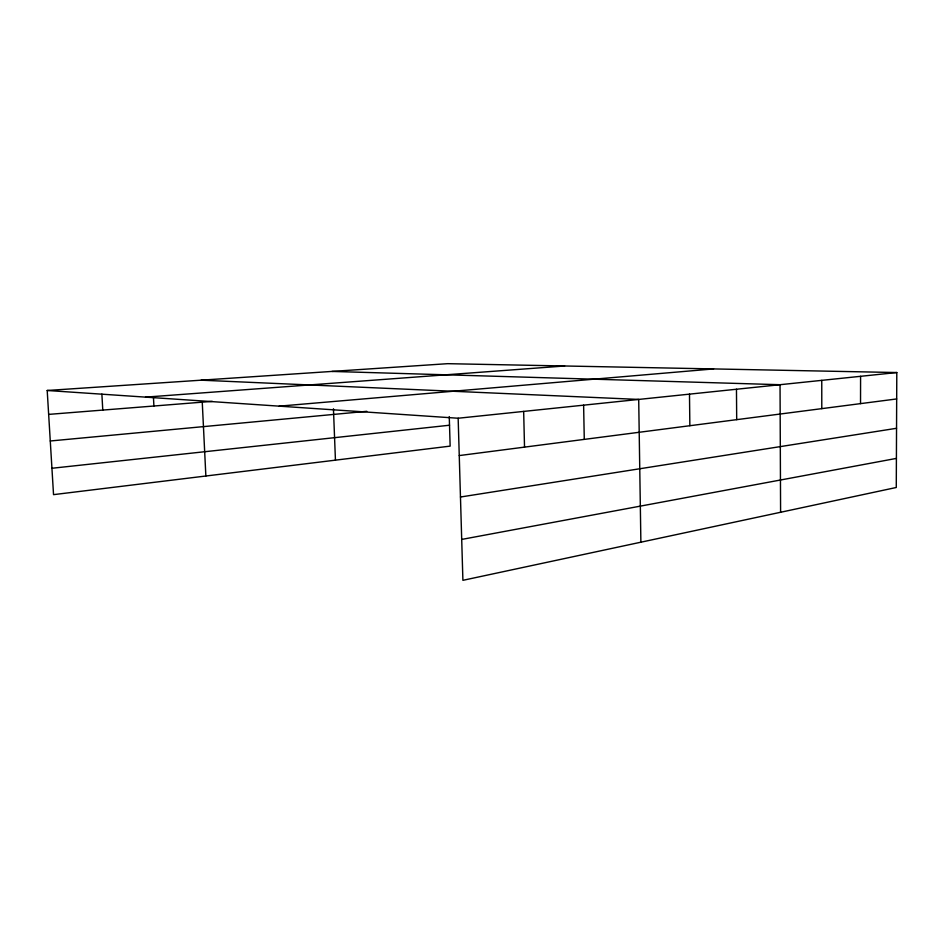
<?xml version="1.0" encoding="UTF-8"?>
<svg xmlns="http://www.w3.org/2000/svg" width="944" height="944" viewBox="0 0 944 944"><rect width="100%" height="100%" fill="white"/><g stroke="black" fill="none" stroke-linecap="round" stroke-linejoin="round"><path stroke-width="1.42" d="M860.527 403.619L860.586 376.314M47.2 390.486L447.68 363.676L896.8 372.538L896.269 487.493L462.902 580.324L458.159 418.239L47.2 390.486L53.537 494.644L450.146 446.123L449.261 416.587M461.699 539.425L896.399 458.406M460.46 497.016L896.54 428.293M459.256 455.574L896.682 398.946M51.932 468.271L449.521 425.225M458.159 418.239L896.8 372.538M50.268 440.99L366.791 411.313M279.176 406.156L713.593 368.927M48.651 414.392L212.27 401.365M145.506 397.129L564.63 365.989M331.993 371.429L780.039 384.704L780.594 512.262M201.178 380.184L638.699 399.43L640.882 542.198M101.881 394.108L102.778 410.085M153.459 397.542L153.907 406.014M202.252 402.168L205.863 476.012M333.444 408.764L335.439 460.153M523.66 411.419L524.522 447.126M583.616 405.165L584.277 439.385M689.486 394.132L689.852 425.72M736.462 389.247L736.698 419.655M821.764 380.349L821.787 408.634"/></g></svg>
